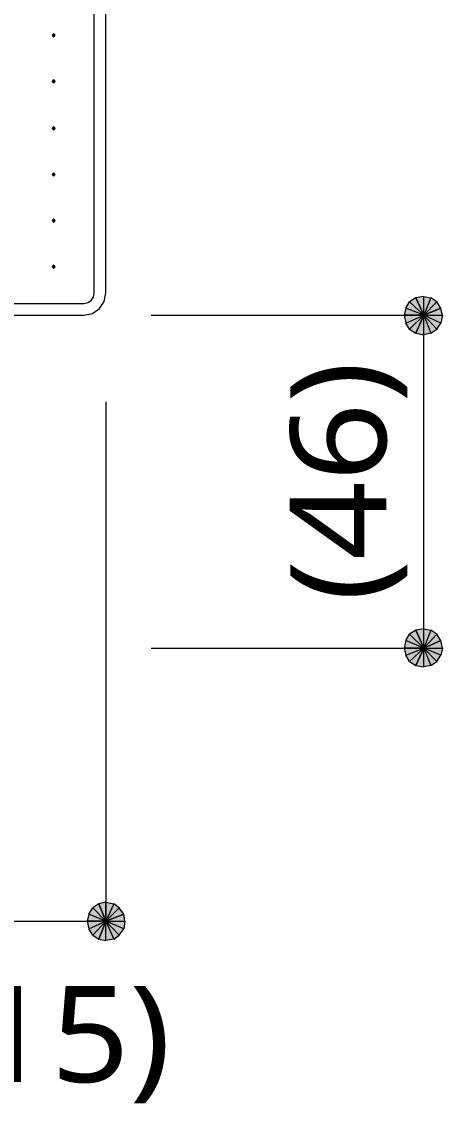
# Model space of a CAD drawing. Header units: millimetres. Extents: x 0 to 420, y 0 to 297.
# Drawn here: x 140.67 to 152.08, y 70.99 to 100.28 of the extents above; entities that cross this region are included whole.
import ezdxf
from ezdxf.enums import TextEntityAlignment as Align

# ---------------------------------------------------------------- set-up
doc = ezdxf.new("R2010")
doc.units = ezdxf.units.MM
doc.styles.add('kst32b', font='NotoSansJP-Variable.ttf')

msp = doc.modelspace()

# ---------------------------------------------------------------- hatches: boundary and pattern name
for points in [[(141.542, 99.949), (141.52, 99.928), (141.499, 99.907), (141.52, 99.886), (141.542, 99.864), (141.563, 99.886), (141.584, 99.907), (141.563, 99.928), (141.542, 99.949)], [(141.542, 98.7), (141.52, 98.679), (141.499, 98.658), (141.52, 98.637), (141.542, 98.616), (141.563, 98.637), (141.584, 98.658), (141.563, 98.679), (141.542, 98.7)], [(141.542, 97.43), (141.52, 97.409), (141.499, 97.388), (141.52, 97.367), (141.542, 97.346), (141.563, 97.367), (141.584, 97.388), (141.563, 97.409), (141.542, 97.43)], [(141.542, 96.181), (141.52, 96.16), (141.499, 96.139), (141.52, 96.118), (141.542, 96.097), (141.563, 96.118), (141.584, 96.139), (141.563, 96.16), (141.542, 96.181)], [(141.542, 94.932), (141.52, 94.911), (141.499, 94.89), (141.52, 94.869), (141.542, 94.848), (141.563, 94.869), (141.584, 94.89), (141.563, 94.911), (141.542, 94.932)], [(141.542, 93.684), (141.52, 93.662), (141.499, 93.641), (141.52, 93.62), (141.542, 93.599), (141.563, 93.62), (141.584, 93.641), (141.563, 93.662), (141.542, 93.684)], [(152.04, 92.52), (151.934, 92.689), (151.575, 92.329), (152.04, 92.52)], [(152.04, 83.524), (151.934, 83.693), (151.575, 83.312), (152.04, 83.524)], [(143.446, 76.115), (143.32, 76.285), (142.96, 75.925), (143.446, 76.115)]]:
    msp.add_hatch(color=7).paths.add_polyline_path(points)
h = msp.add_hatch(color=7)
h.paths.add_polyline_path([(151.363, 92.795), (151.194, 92.689), (151.575, 92.329), (151.363, 92.795)])
h.paths.add_polyline_path([(151.194, 92.689), (151.575, 92.329), (151.088, 92.52), (151.194, 92.689)])
h.paths.add_polyline_path([(151.575, 92.329), (151.088, 92.52), (151.045, 92.329), (151.575, 92.329)])
h = msp.add_hatch(color=7)
h.paths.add_polyline_path([(151.934, 92.689), (151.765, 92.795), (151.575, 92.329), (151.934, 92.689)])
h.paths.add_polyline_path([(151.765, 92.795), (151.575, 92.329), (151.575, 92.837), (151.765, 92.795)])
h.paths.add_polyline_path([(151.575, 92.329), (151.575, 92.837), (151.363, 92.795), (151.575, 92.329)])
h = msp.add_hatch(color=7)
h.paths.add_polyline_path([(151.045, 92.329), (151.088, 92.117), (151.575, 92.329), (151.045, 92.329)])
h.paths.add_polyline_path([(151.088, 92.117), (151.575, 92.329), (151.194, 91.948), (151.088, 92.117)])
h.paths.add_polyline_path([(151.575, 92.329), (151.194, 91.948), (151.363, 91.842), (151.575, 92.329)])
h = msp.add_hatch(color=7)
h.paths.add_polyline_path([(151.363, 91.842), (151.575, 91.8), (151.575, 92.329), (151.363, 91.842)])
h.paths.add_polyline_path([(151.575, 91.8), (151.575, 92.329), (151.765, 91.842), (151.575, 91.8)])
h.paths.add_polyline_path([(151.575, 92.329), (151.765, 91.842), (151.934, 91.948), (151.575, 92.329)])
h = msp.add_hatch(color=7)
h.paths.add_polyline_path([(151.934, 91.948), (152.04, 92.117), (151.575, 92.329), (151.934, 91.948)])
h.paths.add_polyline_path([(152.04, 92.117), (151.575, 92.329), (152.083, 92.329), (152.04, 92.117)])
h.paths.add_polyline_path([(151.575, 92.329), (152.083, 92.329), (152.04, 92.52), (151.575, 92.329)])
h = msp.add_hatch(color=7)
h.paths.add_polyline_path([(151.363, 83.799), (151.194, 83.693), (151.575, 83.312), (151.363, 83.799)])
h.paths.add_polyline_path([(151.194, 83.693), (151.575, 83.312), (151.088, 83.524), (151.194, 83.693)])
h.paths.add_polyline_path([(151.575, 83.312), (151.088, 83.524), (151.045, 83.312), (151.575, 83.312)])
h = msp.add_hatch(color=7)
h.paths.add_polyline_path([(151.934, 83.693), (151.765, 83.799), (151.575, 83.312), (151.934, 83.693)])
h.paths.add_polyline_path([(151.765, 83.799), (151.575, 83.312), (151.575, 83.841), (151.765, 83.799)])
h.paths.add_polyline_path([(151.575, 83.312), (151.575, 83.841), (151.363, 83.799), (151.575, 83.312)])
h = msp.add_hatch(color=7)
h.paths.add_polyline_path([(151.934, 82.952), (152.04, 83.121), (151.575, 83.312), (151.934, 82.952)])
h.paths.add_polyline_path([(152.04, 83.121), (151.575, 83.312), (152.083, 83.312), (152.04, 83.121)])
h.paths.add_polyline_path([(151.575, 83.312), (152.083, 83.312), (152.04, 83.524), (151.575, 83.312)])
h = msp.add_hatch(color=7)
h.paths.add_polyline_path([(151.045, 83.312), (151.088, 83.121), (151.575, 83.312), (151.045, 83.312)])
h.paths.add_polyline_path([(151.088, 83.121), (151.575, 83.312), (151.194, 82.952), (151.088, 83.121)])
h.paths.add_polyline_path([(151.575, 83.312), (151.194, 82.952), (151.363, 82.846), (151.575, 83.312)])
h = msp.add_hatch(color=7)
h.paths.add_polyline_path([(151.363, 82.846), (151.575, 82.804), (151.575, 83.312), (151.363, 82.846)])
h.paths.add_polyline_path([(151.575, 82.804), (151.575, 83.312), (151.765, 82.846), (151.575, 82.804)])
h.paths.add_polyline_path([(151.575, 83.312), (151.765, 82.846), (151.934, 82.952), (151.575, 83.312)])
h = msp.add_hatch(color=7)
h.paths.add_polyline_path([(142.769, 76.39), (142.6, 76.285), (142.96, 75.925), (142.769, 76.39)])
h.paths.add_polyline_path([(142.6, 76.285), (142.96, 75.925), (142.494, 76.115), (142.6, 76.285)])
h.paths.add_polyline_path([(142.96, 75.925), (142.494, 76.115), (142.452, 75.925), (142.96, 75.925)])
h = msp.add_hatch(color=7)
h.paths.add_polyline_path([(143.32, 76.285), (143.171, 76.39), (142.96, 75.925), (143.32, 76.285)])
h.paths.add_polyline_path([(143.171, 76.39), (142.96, 75.925), (142.96, 76.433), (143.171, 76.39)])
h.paths.add_polyline_path([(142.96, 75.925), (142.96, 76.433), (142.769, 76.39), (142.96, 75.925)])
h = msp.add_hatch(color=7)
h.paths.add_polyline_path([(142.452, 75.925), (142.494, 75.713), (142.96, 75.925), (142.452, 75.925)])
h.paths.add_polyline_path([(142.494, 75.713), (142.96, 75.925), (142.6, 75.544), (142.494, 75.713)])
h.paths.add_polyline_path([(142.96, 75.925), (142.6, 75.544), (142.769, 75.438), (142.96, 75.925)])
h = msp.add_hatch(color=7)
h.paths.add_polyline_path([(142.769, 75.438), (142.96, 75.396), (142.96, 75.925), (142.769, 75.438)])
h.paths.add_polyline_path([(142.96, 75.396), (142.96, 75.925), (143.171, 75.438), (142.96, 75.396)])
h.paths.add_polyline_path([(142.96, 75.925), (143.171, 75.438), (143.32, 75.544), (142.96, 75.925)])
h = msp.add_hatch(color=7)
h.paths.add_polyline_path([(143.32, 75.544), (143.446, 75.713), (142.96, 75.925), (143.32, 75.544)])
h.paths.add_polyline_path([(143.446, 75.713), (142.96, 75.925), (143.468, 75.925), (143.446, 75.713)])
h.paths.add_polyline_path([(142.96, 75.925), (143.468, 75.925), (143.446, 76.115), (142.96, 75.925)])

# ---------------------------------------------------------------- linework, layer by layer
at = {"lineweight": 13}
for points in [[(142.642, 92.922), (142.642, 107.717)], [(142.96, 92.922), (142.96, 107.717)], [(142.356, 92.646), (142.468, 92.669), (142.558, 92.73), (142.62, 92.821), (142.642, 92.932)], [(142.356, 92.329), (142.591, 92.376), (142.783, 92.506), (142.912, 92.697), (142.96, 92.932)], [(140.25, 92.646), (142.367, 92.646)], [(140.25, 92.329), (142.367, 92.329)], [(144.187, 92.329), (151.575, 92.329)], [(144.187, 83.312), (151.575, 83.312), (151.575, 92.329)], [(142.96, 89.979), (142.96, 75.925)], [(134.959, 75.925), (139.975, 75.925), (142.96, 75.925)]]:
    msp.add_lwpolyline(points, dxfattribs=at)
at = {"lineweight": 0}
for points in [[(141.542, 99.949), (141.52, 99.928), (141.499, 99.907), (141.52, 99.886), (141.542, 99.864), (141.563, 99.886), (141.584, 99.907), (141.563, 99.928)], [(141.542, 98.7), (141.52, 98.679), (141.499, 98.658), (141.52, 98.637), (141.542, 98.616), (141.563, 98.637), (141.584, 98.658), (141.563, 98.679)], [(141.542, 97.43), (141.52, 97.409), (141.499, 97.388), (141.52, 97.367), (141.542, 97.346), (141.563, 97.367), (141.584, 97.388), (141.563, 97.409)], [(141.542, 96.181), (141.52, 96.16), (141.499, 96.139), (141.52, 96.118), (141.542, 96.097), (141.563, 96.118), (141.584, 96.139), (141.563, 96.16)], [(141.542, 94.932), (141.52, 94.911), (141.499, 94.89), (141.52, 94.869), (141.542, 94.848), (141.563, 94.869), (141.584, 94.89), (141.563, 94.911)], [(141.542, 93.684), (141.52, 93.662), (141.499, 93.641), (141.52, 93.62), (141.542, 93.599), (141.563, 93.62), (141.584, 93.641), (141.563, 93.662)], [(151.194, 92.689), (151.575, 92.329), (151.088, 92.52)], [(151.363, 92.795), (151.194, 92.689), (151.575, 92.329)], [(151.575, 92.329), (151.575, 92.837), (151.363, 92.795)], [(151.765, 92.795), (151.575, 92.329), (151.575, 92.837)], [(151.934, 92.689), (151.765, 92.795), (151.575, 92.329)], [(152.04, 92.52), (151.934, 92.689), (151.575, 92.329)], [(151.575, 92.329), (151.088, 92.52), (151.045, 92.329)], [(151.045, 92.329), (151.088, 92.117), (151.575, 92.329)], [(151.088, 92.117), (151.575, 92.329), (151.194, 91.948)], [(151.575, 92.329), (151.194, 91.948), (151.363, 91.842)], [(151.363, 91.842), (151.575, 91.8), (151.575, 92.329)], [(151.575, 92.329), (152.083, 92.329), (152.04, 92.52)], [(151.575, 91.8), (151.575, 92.329), (151.765, 91.842)], [(151.575, 92.329), (151.765, 91.842), (151.934, 91.948)], [(151.934, 91.948), (152.04, 92.117), (151.575, 92.329)], [(152.04, 92.117), (151.575, 92.329), (152.083, 92.329)], [(151.363, 83.799), (151.194, 83.693), (151.575, 83.312)], [(151.575, 83.312), (151.575, 83.841), (151.363, 83.799)], [(151.765, 83.799), (151.575, 83.312), (151.575, 83.841)], [(151.934, 83.693), (151.765, 83.799), (151.575, 83.312)], [(151.575, 83.312), (151.088, 83.524), (151.045, 83.312)], [(151.194, 83.693), (151.575, 83.312), (151.088, 83.524)], [(152.04, 83.524), (151.934, 83.693), (151.575, 83.312)], [(151.575, 83.312), (152.083, 83.312), (152.04, 83.524)], [(151.045, 83.312), (151.088, 83.121), (151.575, 83.312)], [(151.088, 83.121), (151.575, 83.312), (151.194, 82.952)], [(151.575, 83.312), (151.194, 82.952), (151.363, 82.846)], [(151.363, 82.846), (151.575, 82.804), (151.575, 83.312)], [(151.575, 82.804), (151.575, 83.312), (151.765, 82.846)], [(151.575, 83.312), (151.765, 82.846), (151.934, 82.952)], [(151.934, 82.952), (152.04, 83.121), (151.575, 83.312)], [(152.04, 83.121), (151.575, 83.312), (152.083, 83.312)], [(142.6, 76.285), (142.96, 75.925), (142.494, 76.115)], [(142.769, 76.39), (142.6, 76.285), (142.96, 75.925)], [(142.96, 75.925), (142.96, 76.433), (142.769, 76.39)], [(143.171, 76.39), (142.96, 75.925), (142.96, 76.433)], [(143.32, 76.285), (143.171, 76.39), (142.96, 75.925)], [(143.446, 76.115), (143.32, 76.285), (142.96, 75.925)], [(142.96, 75.925), (142.494, 76.115), (142.452, 75.925)], [(142.452, 75.925), (142.494, 75.713), (142.96, 75.925)], [(142.494, 75.713), (142.96, 75.925), (142.6, 75.544)], [(142.96, 75.925), (142.6, 75.544), (142.769, 75.438)], [(142.769, 75.438), (142.96, 75.396), (142.96, 75.925)], [(142.96, 75.925), (143.468, 75.925), (143.446, 76.115)], [(142.96, 75.396), (142.96, 75.925), (143.171, 75.438)], [(142.96, 75.925), (143.171, 75.438), (143.32, 75.544)], [(143.32, 75.544), (143.446, 75.713), (142.96, 75.925)], [(143.446, 75.713), (142.96, 75.925), (143.468, 75.925)]]:
    msp.add_lwpolyline(points, close=True, dxfattribs=at)

# ---------------------------------------------------------------- texts
at = {"style": 'kst32b'}
for s, p, p2 in [('(46)', (150.559, 84.582), (150.559, 91.079)), ('(15)', (138.218, 71.564), (144.716, 71.564))]:
    msp.add_text(s, height=2.5989, dxfattribs=at).set_placement(p, p2, align=Align.FIT)

doc.saveas('drawing.dxf')
